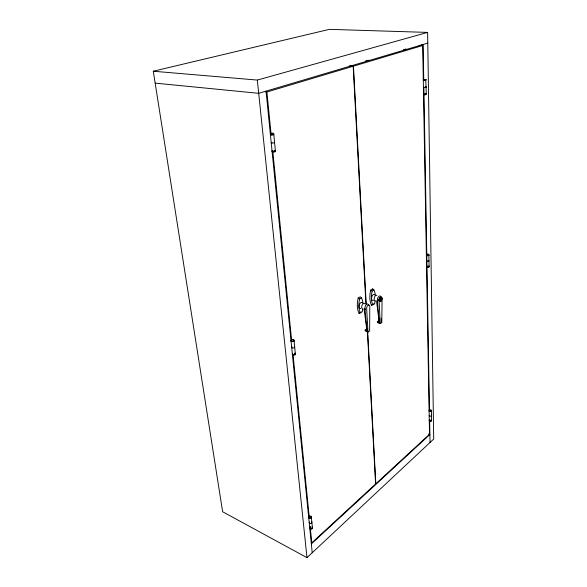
<?xml version="1.0" encoding="UTF-8"?>
<svg xmlns="http://www.w3.org/2000/svg" width="587" height="587" viewBox="0 0 587 587"><rect width="100%" height="100%" fill="white"/><g stroke="black" fill="none" stroke-linecap="round" stroke-linejoin="round"><path stroke-width="0.88" d="M380.185 323.613L381.792 322.498L382.086 298.438A2.583 1.379 -74.6 0 0 380.493 297.095A2.583 1.379 -74.6 0 0 379.107 300.39L380.185 323.613L377.426 322.549L377.36 321.72L378.857 320.693L378.864 321.559M425.766 80.118L426.287 93.839L425.237 94.155M423.821 93.795L425.259 94.162M423.961 80.624L425.979 80.162M306.979 557.65L433.705 439.054L427.622 32.41L329.344 29.35L153.295 71.225L222.634 511.754L306.979 557.65L257.326 80.074L153.295 71.225M311.337 543.944L429.897 434.512L428.481 433.976M367.968 332.059L369.634 330.907L369.766 306.517A2.627 1.431 -74.1 0 0 368.093 305.181A2.627 1.431 -74.1 0 0 366.67 308.542L367.968 332.059L365.195 330.951L365.114 330.114L366.67 329.05M380.868 300.669L380.082 300.837L380.868 300.669L380.765 298.431L379.98 298.6M362.913 302.943A16.781 9.355 -73.8 0 0 361.475 297.88L360.205 296.765L358.173 298.057A17.984 9.825 -74.5 0 0 359.061 313.355L361.078 312.027M375.276 294.975A16.473 9.025 -74.3 0 0 373.926 289.971L372.672 288.885L370.713 290.125A17.669 9.48 -74.9 0 0 371.468 305.218L374.594 303.692A16.473 9.025 -74.3 0 0 375.093 301.124M359.061 313.355L362.252 311.785A16.781 9.355 -73.8 0 0 362.759 309.18M371.468 305.218L374.594 303.692M360.418 312.988A16.407 8.952 -74.5 0 1 359.626 299.062L361.475 297.88M372.826 304.851A16.113 8.636 -74.9 0 1 372.143 291.101L373.926 289.971M265.317 91.851L266.894 91.998L353.169 66.25L365.936 303.919M349.801 65.927L353.462 66.17L422.684 45.515L429.515 434.285L375.819 483.791L367.682 331.765M365.576 60.931L368.218 60.153M403.357 49.748L405.991 48.963M427.776 43.1L258.698 93.318L155.173 83.127M424.005 94.39C422.42 95.388 428.429 94.551 425.377 94.258M425.854 94.052L426.133 93.707M257.326 80.074L427.622 32.41M425.458 87.397L426.177 87.133L425.824 86.957M425.127 87.434L426.177 87.052L425.824 86.876M425.127 87.36L423.645 87.294M421.378 44.407L423.132 44.48L423.755 80.184M419.169 45.36L422.684 45.515M349.514 66.015L353.169 66.25M377.36 321.72L379.231 322.402L376.583 301.402L377.382 300.25L379.327 323.547M365.114 330.114L366.985 330.826L364.16 309.54M370.713 290.125L372.143 291.101M381.792 322.498L381.315 322.175L381.279 318.323M358.173 298.057L359.626 299.062M266.894 91.998L271.077 133.983M272.801 151.321L291.614 340.225M293.074 354.827L309.254 517.272M310.163 526.4L311.8 542.821L375.599 483.996L367.455 332.257M266.058 91.132L312.218 552.749M273.777 134.306L275.376 150.617M294.036 340.68L295.305 353.594M311.374 517.257L312.387 527.574M364.923 308.395L367.095 331.985M353.462 66.17L366.207 304.286M380.391 298.328L380.493 300.566M380.354 298.702L380.457 300.94M423.895 88.424L426.771 254.149M426.8 255.976L429.486 410.709M429.662 420.784L430.036 442.481M428.892 255.154L429.068 266.351M431.408 410.966L431.555 420.263M372.672 288.885A18.102 9.95 -74.3 0 1 373.097 289.831M373.508 300.199A3.089 1.673 -74.6 0 1 371.615 299.062A3.089 1.673 -74.6 0 1 372.628 295.217A3.089 1.673 -74.6 0 1 374.866 295.041M375.511 300.882A2.876 1.548 -74.6 0 1 374.308 297.748A2.876 1.548 -74.6 0 1 376.92 295.51M377.698 301.52A3.192 1.71 -74.6 0 1 378.402 296.853A3.192 1.71 -74.6 0 1 380.985 297.132M381.257 297.616A2.172 1.159 -74.6 0 1 381.403 298.005M380.618 300.977A2.172 1.159 -74.6 0 1 379.165 300.992A2.172 1.159 -74.6 0 1 379.261 298.504M379.503 298.027A2.172 1.159 -74.6 0 1 380.449 297.205M380.765 297.205A2.172 1.159 -74.6 0 1 381.036 297.345M381.19 297.712A2.054 1.101 -74.6 0 1 381.33 298.079M380.596 300.882A2.054 1.101 -74.6 0 1 379.019 300.082M379.041 299.583A2.054 1.101 -74.6 0 1 379.305 298.548M379.54 298.093A2.054 1.101 -74.6 0 1 380.127 297.462M360.616 308.483A3.14 1.732 -74.1 0 1 359.361 304.704A3.14 1.732 -74.1 0 1 362.48 303.009M363.104 308.967A2.92 1.6 -74.1 0 1 361.952 305.46A2.92 1.6 -74.1 0 1 364.835 303.89M365.261 309.679A3.251 1.776 -74.1 0 1 365.965 304.932A3.251 1.776 -74.1 0 1 368.651 305.181M293.852 340.328A1.556 0.741 -5.9 0 1 293.544 341.348A1.556 0.741 -5.9 0 1 291.453 341.451A1.556 0.741 -5.9 0 1 291.401 340.453M293.243 340.122A1.556 0.741 -5.9 0 1 293.581 340.203M294.916 353.741A1.541 0.763 -5.9 0 1 295.158 354.746A1.541 0.763 -5.9 0 1 293.118 355.113A1.541 0.763 -5.9 0 1 292.531 354.174M294.85 353.11A1.541 0.763 -5.9 0 1 295.012 354.166A1.541 0.763 -5.9 0 1 292.84 354.416A1.541 0.763 -5.9 0 1 292.686 353.352M294.417 346.792A1.475 0.712 -5.9 0 1 294.131 347.775A1.475 0.712 -5.9 0 1 292.15 347.878A1.475 0.712 -5.9 0 1 292.099 346.91M293.786 340.35A1.482 0.704 -5.9 0 1 293.5 341.326A1.482 0.704 -5.9 0 1 291.512 341.421A1.482 0.704 -5.9 0 1 291.453 340.467M295.056 353.257A1.468 0.719 -5.9 0 1 294.865 354.203A1.468 0.719 -5.9 0 1 292.994 354.416A1.468 0.719 -5.9 0 1 292.531 353.55M426.433 255.037A1.291 0.499 -1.3 0 0 427.784 255.653A1.291 0.499 -1.3 0 0 428.803 254.905A1.225 0.477 -1.3 0 1 427.776 255.631A1.225 0.477 -1.3 0 1 426.492 255.044M428.803 266.542A1.284 0.514 -1.2 0 1 428.73 267.268A1.284 0.514 -1.2 0 1 426.925 267.268A1.284 0.514 -1.2 0 1 426.991 266.542M426.984 265.992A1.284 0.514 -1.2 0 0 426.91 266.718A1.284 0.514 -1.2 0 0 428.723 266.711A1.284 0.514 -1.2 0 0 428.789 265.992A1.218 0.484 -1.2 0 1 428.679 266.696A1.218 0.484 -1.2 0 1 426.962 266.703A1.218 0.484 -1.2 0 1 427.028 266.014M428.84 260.562A1.225 0.484 -1.3 0 1 428.422 261.2A1.225 0.484 -1.3 0 1 426.793 261.12A1.225 0.484 -1.3 0 1 426.932 260.467M273.293 134.049A1.746 0.426 -5.1 0 1 273.41 134.643A1.746 0.426 -5.1 0 1 270.952 134.885A1.746 0.426 -5.1 0 1 270.834 134.291M274.973 151.145A1.732 0.455 -5.2 0 1 275.098 151.776A1.732 0.455 -5.2 0 1 272.662 152.018A1.732 0.455 -5.2 0 1 272.537 151.38M274.892 150.338A1.732 0.455 -5.2 0 1 275.2 150.896A1.732 0.455 -5.2 0 1 273.087 151.255A1.732 0.455 -5.2 0 1 272.052 150.822M274.312 142.267A1.658 0.418 -5.2 0 1 273.821 142.89A1.658 0.418 -5.2 0 1 271.539 142.957A1.658 0.418 -5.2 0 1 272.038 142.333M273.234 134.071A1.666 0.404 -5.1 0 1 273.351 134.636A1.666 0.404 -5.1 0 1 271.011 134.863A1.666 0.404 -5.1 0 1 270.901 134.298M275.112 150.426A1.651 0.433 -5.2 0 1 274.034 151.175A1.651 0.433 -5.2 0 1 272.133 150.822M430.631 410.313A1.174 0.66 0.7 0 1 431.284 411.296A1.174 0.66 0.7 0 1 429.427 411.377A1.174 0.66 0.7 0 1 429.735 410.35M431.071 420.131A1.167 0.668 0.9 0 1 431.489 421.004A1.167 0.668 0.9 0 1 430.014 421.297A1.167 0.668 0.9 0 1 429.339 420.483M431.063 419.668A1.167 0.668 0.9 0 1 431.482 420.541A1.167 0.668 0.9 0 1 430.007 420.842A1.167 0.668 0.9 0 1 429.332 420.021M431.181 415.2A1.115 0.631 0.8 0 1 431.196 416.051A1.115 0.631 0.8 0 1 429.699 416.117A1.115 0.631 0.8 0 1 429.42 415.28M431.254 419.808A1.108 0.631 0.9 0 1 431.335 420.622A1.108 0.631 0.9 0 1 429.941 420.791A1.108 0.631 0.9 0 1 429.383 420.028M310.949 516.641A1.387 0.939 -7 0 1 311.044 518.028A1.387 0.939 -7 0 1 309.004 518.101A1.387 0.939 -7 0 1 309.261 516.699M312.013 527.464A1.379 0.954 -7.1 0 1 312.108 528.865A1.379 0.954 -7.1 0 1 310.083 528.938A1.379 0.954 -7.1 0 1 310.34 527.522M311.961 526.95A1.379 0.954 -7.1 0 1 312.064 528.351A1.379 0.954 -7.1 0 1 310.031 528.432A1.379 0.954 -7.1 0 1 310.288 527.016M311.411 521.821A1.321 0.903 -7 0 1 311.58 523.083A1.321 0.903 -7 0 1 309.731 523.325A1.321 0.903 -7 0 1 309.562 522.063M426.125 79.619L423.293 79.737L426.125 79.619M380.508 297.462A2.172 1.159 -74.6 0 0 379.341 300.236A2.172 1.13 -72.8 0 0 380.633 301.351A2.172 1.13 -72.8 0 0 381.851 298.592A2.172 1.159 -74.6 0 0 380.508 297.462M380.985 300.992A2.054 1.093 -74.6 0 0 381.381 297.558A2.054 1.093 -74.6 0 0 379.429 299.678A2.054 1.093 -74.6 0 0 380.985 300.992M291.49 340.842A1.556 0.741 -5.9 0 0 294.028 340.218A1.556 0.741 -5.9 0 0 291.996 339.535A1.556 0.741 -5.9 0 0 291.49 340.842M426.969 255.037A1.291 0.499 -1.3 0 0 428.943 254.589A1.291 0.499 -1.3 0 0 427.05 254.171A1.291 0.499 -1.3 0 0 426.969 255.037M270.871 134.063A1.746 0.426 -5.1 0 0 273.747 133.594A1.746 0.426 -5.1 0 0 271.51 133.286A1.746 0.426 -5.1 0 0 270.871 134.063M429.655 411.025A1.174 0.66 0.7 0 0 431.452 410.504A1.174 0.66 0.7 0 0 429.728 409.887A1.174 0.66 0.7 0 0 429.655 411.025M309.129 517.69A1.387 0.939 -6.9 0 0 311.374 516.978A1.387 0.939 -6.9 0 0 309.532 516.054A1.387 0.939 -6.9 0 0 309.129 517.69"/></g></svg>
